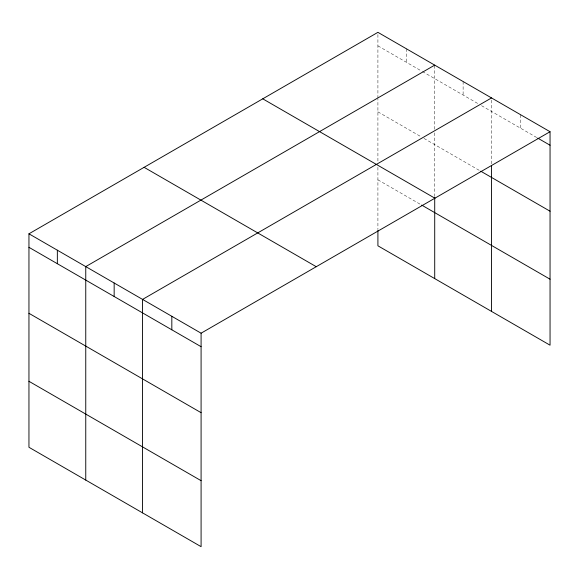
<?xml version="1.0" encoding="UTF-8"?>
<svg xmlns="http://www.w3.org/2000/svg" width="579" height="579" viewBox="0 0 579 579"><rect width="100%" height="100%" fill="white"/><g stroke="black" fill="none" stroke-linecap="round" stroke-linejoin="round"><path stroke-width="0.43" stroke-dasharray="2.9 2.17" d="M377.913 161.034L377.913 99.175M377.913 98.271L377.913 32.337M434.713 132.873L434.713 196.513M434.713 129.262L434.713 65.13M491.52 163.864L491.52 97.931M377.913 45.842L421.664 71.101M422.431 71.55L478.471 103.902M481.54 105.675L536.957 137.664M377.913 111.834L420.897 136.651M423.973 138.424L480.005 170.776M377.913 179.823L420.897 204.64M520.789 114.823L520.789 128.328M463.12 81.53L463.12 95.036M406.313 48.73L406.313 62.242M377.913 167.295L377.913 229.537"/><path stroke-width="0.87" d="M491.52 165.674L491.52 311.401M377.913 230.442L377.913 245.807L550.05 345.193L550.05 131.722L377.913 32.337L28.95 233.807L28.95 447.277L201.087 546.663L201.087 333.193L28.95 233.807M434.713 65.13L85.757 266.601L85.757 480.078M491.52 97.931L142.564 299.401L142.564 512.871M201.087 333.193L550.05 131.722M537.732 138.113L550.05 145.228M480.773 171.218L550.05 211.212M262.75 98.821L434.894 198.206M421.664 205.082L550.05 279.201M144.106 167.324L316.25 266.702M28.95 247.313L201.087 346.698M28.95 313.304L201.087 412.682M28.95 381.293L201.087 480.679M434.713 197.41L434.713 278.608M171.825 316.293L171.825 329.798M114.157 283.001L114.157 296.506M57.35 250.208L57.35 263.713"/></g></svg>
